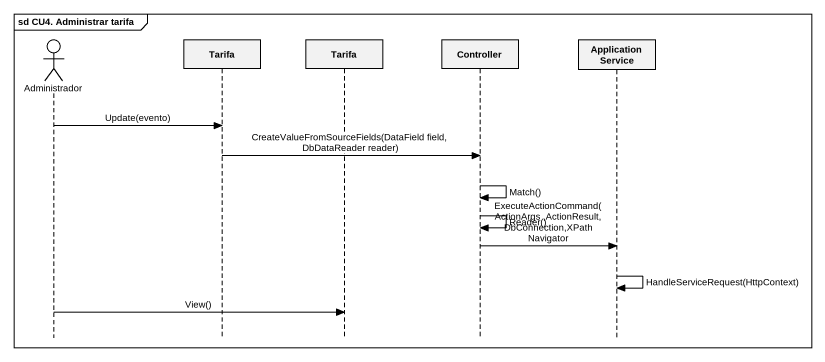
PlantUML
@startuml
mainframe sd CU4. Administrar tarifa
hide footbox
actor Administrador
participant Tarifa
participant "Tarifa" as Tarifa_2
participant Controller
participant "Application Service" as Application_Service

Administrador -> Tarifa : Update(evento)
Tarifa -> Controller : CreateValueFromSourceFields(DataField field, DbDataReader reader)
Controller -> Controller : Match()
Controller -> Controller : Reader()
Controller -> Application_Service : ExecuteActionCommand(ActionArgs ,ActionResult, DbConnection,XPathNavigator
Application_Service -> Application_Service : HandleServiceRequest(HttpContext)
Administrador -> Tarifa_2 : View()
@enduml
